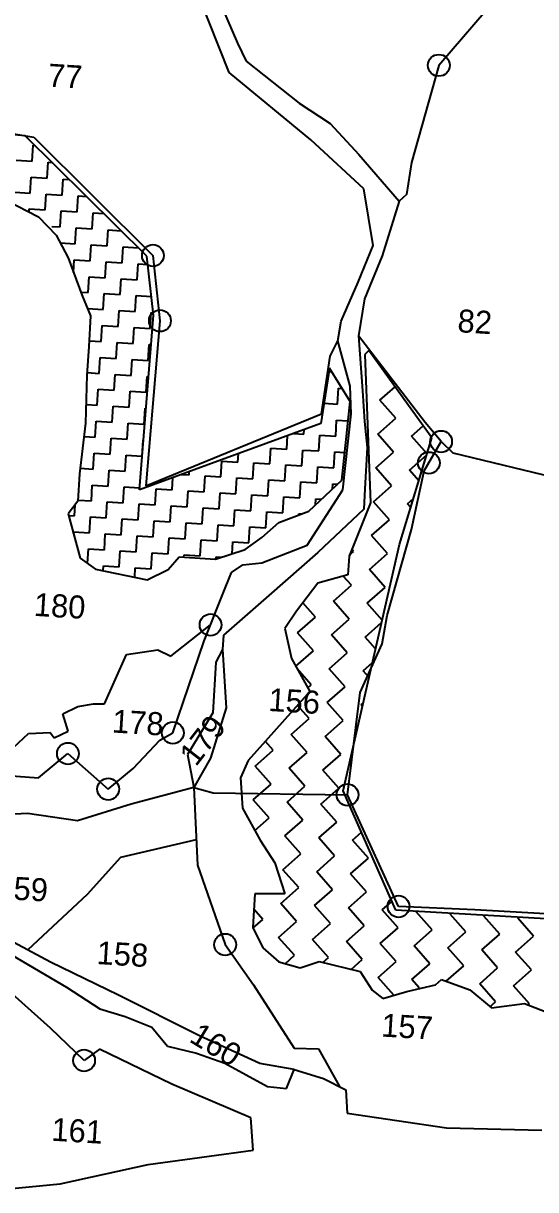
# Model space of a CAD drawing. Header units: metres. Extents: x 338806 to 344625, y 1770002 to 1774709.
# Drawn here: x 341546 to 341974, y 1771429 to 1772405 of the extents above; entities that cross this region are included whole.
import ezdxf

# ---------------------------------------------------------------- set-up
doc = ezdxf.new("R2010")
doc.units = ezdxf.units.M
doc.header["$MEASUREMENT"] = 0
for name, color, linetype in [('POLY_HATCH', 12, 'Continuous'), ('POLY_PARCEL', 6, 'Continuous'), ('POLY_WATER', 4, 'Continuous'), ('TEXT_PARCEL', 7, 'Continuous')]:
    doc.layers.add(name, color=color, linetype=linetype)
doc.styles.add('TEXT_MAP', font='', dxfattribs={"height": 1.8})
doc.styles.get('TEXT_MAP').set_extended_font_data('Kruti Dev 050')

msp = doc.modelspace()

# ---------------------------------------------------------------- linework, layer by layer
for centre in [(341893.13, 1772369.63), (341654.16, 1772210.57), (341660.06, 1772156.02), (341894.99, 1772054.98), (341884.76, 1772037.13), (341702.37, 1771901.68), (341670.81, 1771811.35), (341583.14, 1771794.01), (341616.79, 1771764.31), (341816.73, 1771759.56), (341859.46, 1771666.17), (341714.54, 1771634.28), (341596.61, 1771537.36)]:
    msp.add_circle(centre, 9.1)
at = {"layer": 'POLY_HATCH'}
for p, q in [((341547.46, 1772310.8), (341396.94, 1772324.39)), ((341649.21, 1772210.02), (341547.46, 1772310.8)), ((341531.4, 1772256.88), (341558.55, 1772243.04)), ((341558.55, 1772243.04), (341573.42, 1772227.52)), ((341573.42, 1772227.52), (341583.21, 1772208.67)), ((341583.21, 1772208.67), (341594.68, 1772177.56)), ((341654.77, 1772160.65), (341649.21, 1772210.02)), ((341594.68, 1772177.56), (341602.12, 1772160.07)), ((341602.12, 1772160.07), (341600.54, 1772134.62)), ((341642.92, 1772014.73), (341654.77, 1772160.65)), ((341600.54, 1772134.62), (341599.05, 1772110.39)), ((341834.53, 1772131.12), (341831.38, 1772127.67)), ((341831.38, 1772127.67), (341836.09, 1772003.85)), ((341887.38, 1772057.98), (341834.53, 1772131.12)), ((341801.66, 1772116.31), (341794.58, 1772070.22)), ((341819, 1772088.45), (341801.66, 1772116.31)), ((341599.05, 1772110.39), (341597.78, 1772070.33)), ((341812.1, 1772022.6), (341819, 1772088.45)), ((341597.78, 1772070.33), (341592.73, 1772028.08)), ((341794.58, 1772070.22), (341642.92, 1772014.73)), ((341860.22, 1771968.84), (341887.38, 1772057.98)), ((341592.73, 1772028.08), (341591.31, 1772005.06)), ((341784.39, 1771996.76), (341812.1, 1772022.6)), ((341591.31, 1772005.06), (341583.36, 1771994.6)), ((341836.09, 1772003.85), (341818.12, 1771959.21)), ((341583.36, 1771994.6), (341593.24, 1771957.5)), ((341759.46, 1771987.35), (341784.39, 1771996.76)), ((341745.29, 1771974.85), (341759.46, 1771987.35)), ((341731.27, 1771964.77), (341745.29, 1771974.85)), ((341813.17, 1771762.93), (341860.22, 1771968.84)), ((341706.42, 1771956.58), (341731.27, 1771964.77)), ((341818.12, 1771959.21), (341817.15, 1771943.55)), ((341593.24, 1771957.5), (341606.05, 1771948.19)), ((341666.93, 1771948.08), (341676.09, 1771958.46)), ((341676.09, 1771958.46), (341706.42, 1771956.58)), ((341606.05, 1771948.19), (341649.35, 1771939.43)), ((341649.35, 1771939.43), (341666.93, 1771948.08)), ((341817.15, 1771943.55), (341791.99, 1771936.68)), ((341791.99, 1771936.68), (341774.23, 1771913.07)), ((341774.23, 1771913.07), (341764.34, 1771898.53)), ((341764.34, 1771898.53), (341770.09, 1771873.46)), ((341770.09, 1771873.46), (341785.21, 1771845.85)), ((341785.21, 1771845.85), (341748.35, 1771804.33)), ((341748.35, 1771804.33), (341733.88, 1771788.38)), ((341733.88, 1771788.38), (341727.34, 1771773.63)), ((341727.34, 1771773.63), (341729.14, 1771748.25)), ((341857.08, 1771663.14), (341813.17, 1771762.93)), ((341729.14, 1771748.25), (341743.79, 1771721.52)), ((341743.79, 1771721.52), (341756.12, 1771702.79)), ((341756.12, 1771702.79), (341764.43, 1771676.84)), ((341739.26, 1771676.82), (341737.52, 1771648.65)), ((341764.43, 1771676.84), (341739.26, 1771676.82)), ((342065.98, 1771650.96), (341857.08, 1771663.14)), ((341737.52, 1771648.65), (341745.9, 1771631.64)), ((341745.9, 1771631.64), (341759.33, 1771619.81)), ((341759.33, 1771619.81), (341777.1, 1771614.78)), ((341777.1, 1771614.78), (341793.16, 1771620.07)), ((341793.16, 1771620.07), (341827.24, 1771611.68)), ((341827.24, 1771611.68), (341837.29, 1771596.13)), ((341866.32, 1771595.12), (341890.26, 1771600.71)), ((341890.26, 1771600.71), (341895.25, 1771605.11)), ((341895.25, 1771605.11), (341919.1, 1771596.57)), ((341837.29, 1771596.13), (341846.3, 1771589.29)), ((341846.3, 1771589.29), (341866.32, 1771595.12)), ((341919.1, 1771596.57), (341937.03, 1771581.32)), ((341937.03, 1771581.32), (341964.79, 1771585.1)), ((341964.79, 1771585.1), (341998.17, 1771571.88))]:
    msp.add_line(p, q, dxfattribs=at)
at = {"layer": 'POLY_HATCH', "linetype": 'Continuous'}
for p, q in [((341553.34, 1772289.51), (341554.17, 1772302.85)), ((341554.17, 1772302.85), (341555.57, 1772302.76)), ((341540.01, 1772290.34), (341553.34, 1772289.51)), ((341565.85, 1772275.35), (341566.68, 1772288.69)), ((341566.68, 1772288.69), (341569.99, 1772288.48)), ((341551.69, 1772262.84), (341552.52, 1772276.17)), ((341552.52, 1772276.17), (341565.85, 1772275.35)), ((341578.37, 1772261.19), (341579.19, 1772274.52)), ((341579.19, 1772274.52), (341584.41, 1772274.2)), ((341538.35, 1772263.66), (341551.69, 1772262.84)), ((341564.2, 1772248.68), (341565.03, 1772262.01)), ((341565.03, 1772262.01), (341578.37, 1772261.19)), ((341590.88, 1772247.02), (341591.7, 1772260.36)), ((341591.7, 1772260.36), (341598.83, 1772259.92)), ((341550.71, 1772247.03), (341550.87, 1772249.5)), ((341550.87, 1772249.5), (341564.2, 1772248.68)), ((341576.72, 1772234.51), (341577.54, 1772247.85)), ((341577.54, 1772247.85), (341590.88, 1772247.02)), ((341603.39, 1772232.86), (341604.22, 1772246.2)), ((341604.22, 1772246.2), (341613.25, 1772245.64)), ((341569.56, 1772234.96), (341576.72, 1772234.51)), ((341589.23, 1772220.35), (341590.05, 1772233.69)), ((341590.05, 1772233.69), (341603.39, 1772232.86)), ((341615.9, 1772218.7), (341616.73, 1772232.04)), ((341616.73, 1772232.04), (341627.67, 1772231.36)), ((341576.74, 1772221.12), (341589.23, 1772220.35)), ((341601.74, 1772206.19), (341602.56, 1772219.52)), ((341602.56, 1772219.52), (341615.9, 1772218.7)), ((341628.41, 1772204.54), (341629.24, 1772217.87)), ((341629.24, 1772217.87), (341642.08, 1772217.08)), ((341587.74, 1772196.37), (341588.4, 1772207.01)), ((341588.4, 1772207.01), (341601.74, 1772206.19)), ((341614.25, 1772192.03), (341615.08, 1772205.36)), ((341615.08, 1772205.36), (341628.41, 1772204.54)), ((341640.93, 1772190.37), (341641.75, 1772203.71)), ((341641.75, 1772203.71), (341649.98, 1772203.2)), ((341600.09, 1772179.51), (341600.91, 1772192.85)), ((341600.91, 1772192.85), (341614.25, 1772192.03)), ((341626.76, 1772177.86), (341627.59, 1772191.2)), ((341627.59, 1772191.2), (341640.93, 1772190.37)), ((341593.81, 1772179.9), (341600.09, 1772179.51)), ((341612.6, 1772165.35), (341613.43, 1772178.69)), ((341613.43, 1772178.69), (341626.76, 1772177.86)), ((341639.27, 1772163.7), (341640.1, 1772177.04)), ((341640.1, 1772177.04), (341653.02, 1772176.24)), ((341599.53, 1772166.16), (341612.6, 1772165.35)), ((341625.11, 1772151.19), (341625.94, 1772164.53)), ((341625.94, 1772164.53), (341639.27, 1772163.7)), ((341651.79, 1772149.54), (341652.61, 1772162.87)), ((341652.61, 1772162.87), (341654.53, 1772162.76)), ((341610.95, 1772138.68), (341611.78, 1772152.01)), ((341611.78, 1772152.01), (341625.11, 1772151.19)), ((341637.62, 1772137.03), (341638.45, 1772150.36)), ((341638.45, 1772150.36), (341651.79, 1772149.54)), ((341600.83, 1772139.3), (341610.95, 1772138.68)), ((341623.46, 1772124.51), (341624.29, 1772137.85)), ((341624.29, 1772137.85), (341637.62, 1772137.03)), ((341650.14, 1772122.86), (341650.96, 1772136.2)), ((341650.96, 1772136.2), (341652.77, 1772136.09)), ((341609.3, 1772112), (341610.12, 1772125.34)), ((341610.12, 1772125.34), (341623.46, 1772124.51)), ((341635.97, 1772110.35), (341636.8, 1772123.69)), ((341636.8, 1772123.69), (341650.14, 1772122.86)), ((341599.18, 1772112.63), (341609.3, 1772112)), ((341621.81, 1772097.84), (341622.64, 1772111.18)), ((341622.64, 1772111.18), (341635.97, 1772110.35)), ((341648.49, 1772096.19), (341649.31, 1772109.53)), ((341649.31, 1772109.53), (341650.61, 1772109.45)), ((341801.23, 1772113.51), (341803.49, 1772113.37)), ((341607.65, 1772085.33), (341608.47, 1772098.67)), ((341608.47, 1772098.67), (341621.81, 1772097.84)), ((341634.32, 1772083.68), (341635.15, 1772097.01)), ((341635.15, 1772097.01), (341648.49, 1772096.19)), ((341808.53, 1772086.29), (341809.36, 1772099.62)), ((341809.36, 1772099.62), (341812.15, 1772099.45)), ((341843.82, 1772089.51), (341856.5, 1772100.71)), ((341598.27, 1772085.91), (341607.65, 1772085.33)), ((341797.15, 1772086.99), (341808.53, 1772086.29)), ((341857.09, 1772074.49), (341843.82, 1772089.51)), ((341620.16, 1772071.17), (341620.99, 1772084.5)), ((341620.99, 1772084.5), (341634.32, 1772083.68)), ((341646.83, 1772069.51), (341647.66, 1772082.85)), ((341647.66, 1772082.85), (341648.45, 1772082.8)), ((341606, 1772058.65), (341606.82, 1772071.99)), ((341606.82, 1772071.99), (341620.16, 1772071.17)), ((341632.67, 1772057), (341633.5, 1772070.34)), ((341633.5, 1772070.34), (341646.83, 1772069.51)), ((341806.88, 1772059.61), (341807.71, 1772072.95)), ((341807.71, 1772072.95), (341817.31, 1772072.35)), ((341842.07, 1772061.22), (341857.09, 1772074.49)), ((341870.36, 1772059.47), (341880.09, 1772068.06)), ((341596.46, 1772059.24), (341606, 1772058.65)), ((341618.51, 1772044.49), (341619.34, 1772057.83)), ((341619.34, 1772057.83), (341632.67, 1772057)), ((341766.04, 1772048.75), (341766.74, 1772060.03)), ((341771.56, 1772061.8), (341780.21, 1772061.26)), ((341780.21, 1772061.26), (341780.44, 1772065.04)), ((341792.72, 1772047.1), (341793.54, 1772060.44)), ((341793.54, 1772060.44), (341806.88, 1772059.61)), ((341855.34, 1772046.2), (341842.07, 1772061.22)), ((341883.35, 1772044.77), (341870.36, 1772059.47)), ((341645.18, 1772042.84), (341646.01, 1772056.18)), ((341646.01, 1772056.18), (341646.28, 1772056.16)), ((341751.88, 1772036.24), (341752.71, 1772049.58)), ((341752.71, 1772049.58), (341766.04, 1772048.75)), ((341778.56, 1772034.59), (341779.38, 1772047.92)), ((341779.38, 1772047.92), (341792.72, 1772047.1)), ((341604.35, 1772031.98), (341605.17, 1772045.32)), ((341605.17, 1772045.32), (341618.51, 1772044.49)), ((341631.02, 1772030.33), (341631.85, 1772043.67)), ((341631.85, 1772043.67), (341645.18, 1772042.84)), ((341711.04, 1772025.38), (341711.87, 1772038.71)), ((341711.87, 1772038.71), (341725.21, 1772037.89)), ((341725.21, 1772037.89), (341725.65, 1772045)), ((341737.72, 1772023.73), (341738.54, 1772037.06)), ((341738.54, 1772037.06), (341751.88, 1772036.24)), ((341805.23, 1772032.94), (341806.06, 1772046.27)), ((341806.06, 1772046.27), (341814.52, 1772045.75)), ((341840.32, 1772032.93), (341855.34, 1772046.2)), ((341868.61, 1772031.18), (341883.11, 1772043.99)), ((341593.28, 1772032.66), (341604.35, 1772031.98)), ((341616.86, 1772017.82), (341617.68, 1772031.15)), ((341617.68, 1772031.15), (341631.02, 1772030.33)), ((341677.66, 1772027.44), (341684.37, 1772027.03)), ((341684.37, 1772027.03), (341684.55, 1772029.97)), ((341764.39, 1772022.08), (341765.22, 1772035.41)), ((341765.22, 1772035.41), (341778.56, 1772034.59)), ((341791.07, 1772020.42), (341791.89, 1772033.76)), ((341791.89, 1772033.76), (341805.23, 1772032.94)), ((341853.59, 1772017.91), (341840.32, 1772032.93)), ((341876.49, 1772022.26), (341868.61, 1772031.18)), ((341602.7, 1772005.3), (341603.52, 1772018.64)), ((341603.52, 1772018.64), (341616.86, 1772017.82)), ((341670.21, 1772014.52), (341670.85, 1772024.95)), ((341696.88, 1772012.86), (341697.71, 1772026.2)), ((341697.71, 1772026.2), (341711.04, 1772025.38)), ((341723.56, 1772011.21), (341724.38, 1772024.55)), ((341724.38, 1772024.55), (341737.72, 1772023.73)), ((341750.23, 1772009.56), (341751.06, 1772022.9)), ((341751.06, 1772022.9), (341764.39, 1772022.08)), ((341776.91, 1772007.91), (341777.73, 1772021.25)), ((341777.73, 1772021.25), (341791.07, 1772020.42)), ((341804.13, 1772015.17), (341804.41, 1772019.6)), ((341804.41, 1772019.6), (341808.61, 1772019.34)), ((341838.57, 1772004.63), (341853.59, 1772017.91)), ((341629.37, 1772003.65), (341630.2, 1772016.99)), ((341630.2, 1772016.99), (341643.04, 1772016.2)), ((341656.05, 1772002), (341656.87, 1772015.34)), ((341656.87, 1772015.34), (341670.21, 1772014.52)), ((341682.72, 1772000.35), (341683.55, 1772013.69)), ((341683.55, 1772013.69), (341696.88, 1772012.86)), ((341709.39, 1771998.7), (341710.22, 1772012.04)), ((341710.22, 1772012.04), (341723.56, 1772011.21)), ((341736.07, 1771997.05), (341736.89, 1772010.39)), ((341736.89, 1772010.39), (341750.23, 1772009.56)), ((341762.74, 1771995.4), (341763.57, 1772008.74)), ((341763.57, 1772008.74), (341776.91, 1772007.91)), ((341588.53, 1771992.79), (341589.11, 1772002.17)), ((341591.37, 1772006.01), (341602.7, 1772005.3)), ((341615.21, 1771991.14), (341616.03, 1772004.48)), ((341616.03, 1772004.48), (341629.37, 1772003.65)), ((341641.88, 1771989.49), (341642.71, 1772002.83)), ((341642.71, 1772002.83), (341656.05, 1772002)), ((341668.56, 1771987.84), (341669.38, 1772001.18)), ((341669.38, 1772001.18), (341682.72, 1772000.35)), ((341695.23, 1771986.19), (341696.06, 1771999.53)), ((341696.06, 1771999.53), (341709.39, 1771998.7)), ((341721.91, 1771984.54), (341722.73, 1771997.88)), ((341722.73, 1771997.88), (341736.07, 1771997.05)), ((341789.92, 1772001.91), (341790.24, 1772007.09)), ((341790.24, 1772007.09), (341795.14, 1772006.78)), ((341851.84, 1771989.61), (341838.57, 1772004.63)), ((341866.86, 1772002.88), (341871.96, 1772007.39)), ((341869.63, 1771999.75), (341866.86, 1772002.88)), ((341583.76, 1771993.09), (341588.53, 1771992.79)), ((341601.05, 1771978.63), (341601.87, 1771991.97)), ((341601.87, 1771991.97), (341615.21, 1771991.14)), ((341627.72, 1771976.98), (341628.55, 1771990.32)), ((341628.55, 1771990.32), (341641.88, 1771989.49)), ((341654.39, 1771975.33), (341655.22, 1771988.67)), ((341655.22, 1771988.67), (341668.56, 1771987.84)), ((341748.58, 1771982.89), (341749.41, 1771996.23)), ((341749.41, 1771996.23), (341762.74, 1771995.4)), ((341776.02, 1771993.6), (341776.08, 1771994.58)), ((341776.08, 1771994.58), (341778.25, 1771994.44)), ((341836.82, 1771976.34), (341851.84, 1771989.61)), ((341587.65, 1771978.49), (341587.71, 1771979.46)), ((341587.71, 1771979.46), (341601.05, 1771978.63)), ((341681.07, 1771973.68), (341681.89, 1771987.02)), ((341681.89, 1771987.02), (341695.23, 1771986.19)), ((341707.74, 1771972.03), (341708.57, 1771985.37)), ((341708.57, 1771985.37), (341721.91, 1771984.54)), ((341734.42, 1771970.38), (341735.24, 1771983.71)), ((341735.24, 1771983.71), (341748.58, 1771982.89)), ((341613.56, 1771964.47), (341614.38, 1771977.81)), ((341614.38, 1771977.81), (341627.72, 1771976.98)), ((341640.23, 1771962.82), (341641.06, 1771976.15)), ((341641.06, 1771976.15), (341654.39, 1771975.33)), ((341666.91, 1771961.17), (341667.73, 1771974.5)), ((341667.73, 1771974.5), (341681.07, 1771973.68)), ((341693.58, 1771959.52), (341694.41, 1771972.85)), ((341694.41, 1771972.85), (341707.74, 1771972.03)), ((341720.46, 1771961.21), (341721.08, 1771971.2)), ((341721.08, 1771971.2), (341734.42, 1771970.38)), ((341850.09, 1771961.32), (341836.82, 1771976.34)), ((341599.46, 1771952.98), (341600.22, 1771965.29)), ((341600.22, 1771965.29), (341613.56, 1771964.47)), ((341626.07, 1771950.31), (341626.9, 1771963.64)), ((341626.9, 1771963.64), (341640.23, 1771962.82)), ((341652.74, 1771948.65), (341653.57, 1771961.99)), ((341653.57, 1771961.99), (341666.91, 1771961.17)), ((341680.11, 1771958.21), (341680.24, 1771960.34)), ((341680.24, 1771960.34), (341693.58, 1771959.52)), ((341818.5, 1771960.16), (341821.8, 1771963.07)), ((341821.8, 1771963.07), (341820.34, 1771964.72)), ((341835.07, 1771948.05), (341850.09, 1771961.32)), ((341612.47, 1771946.9), (341612.73, 1771951.13)), ((341612.73, 1771951.13), (341626.07, 1771950.31)), ((341638.92, 1771941.55), (341639.41, 1771949.48)), ((341639.41, 1771949.48), (341652.74, 1771948.65)), ((341706.8, 1771956.7), (341706.92, 1771958.69)), ((341706.92, 1771958.69), (341711.89, 1771958.38)), ((341666.07, 1771947.66), (341666.08, 1771947.83)), ((341666.08, 1771947.83), (341666.39, 1771947.81)), ((341820.05, 1771934.78), (341813.24, 1771942.48)), ((341848.34, 1771933.03), (341835.07, 1771948.05)), ((341805.02, 1771921.51), (341820.05, 1771934.78)), ((341833.32, 1771919.76), (341848.34, 1771933.03)), ((341790, 1771908.24), (341779.52, 1771920.1)), ((341818.29, 1771906.49), (341805.02, 1771921.51)), ((341845.78, 1771905.65), (341833.32, 1771919.76)), ((341774.98, 1771894.97), (341790, 1771908.24)), ((341803.27, 1771893.22), (341818.29, 1771906.49)), ((341831.57, 1771891.46), (341845.31, 1771903.61)), ((341788.25, 1771879.94), (341774.98, 1771894.97)), ((341816.54, 1771878.19), (341803.27, 1771893.22)), ((341840.28, 1771881.6), (341831.57, 1771891.46)), ((341773.62, 1771867.02), (341788.25, 1771879.94)), ((341801.52, 1771864.92), (341816.54, 1771878.19)), ((341786.5, 1771851.65), (341774.75, 1771864.95)), ((341814.79, 1771849.9), (341801.52, 1771864.92)), ((341829.81, 1771863.17), (341837.65, 1771870.1)), ((341834.79, 1771857.55), (341829.81, 1771863.17)), ((341783.49, 1771848.99), (341786.5, 1771851.65)), ((341799.77, 1771836.63), (341814.79, 1771849.9)), ((341784.75, 1771823.36), (341775.02, 1771834.37)), ((341813.04, 1771821.61), (341799.77, 1771836.63)), ((341828.06, 1771834.88), (341830, 1771836.59)), ((341829.29, 1771833.49), (341828.06, 1771834.88)), ((341769.73, 1771810.09), (341784.75, 1771823.36)), ((341798.02, 1771808.34), (341813.04, 1771821.61)), ((341754.71, 1771796.82), (341748.21, 1771804.17)), ((341783, 1771795.07), (341769.73, 1771810.09)), ((341811.29, 1771793.32), (341798.02, 1771808.34)), ((341739.68, 1771783.55), (341754.71, 1771796.82)), ((341767.98, 1771781.8), (341783, 1771795.07)), ((341796.27, 1771780.05), (341811.29, 1771793.32)), ((341752.96, 1771768.53), (341739.68, 1771783.55)), ((341781.25, 1771766.78), (341767.98, 1771781.8)), ((341809.54, 1771765.02), (341796.27, 1771780.05)), ((341737.93, 1771755.26), (341752.96, 1771768.53)), ((341766.23, 1771753.5), (341781.25, 1771766.78)), ((341794.52, 1771751.75), (341809.54, 1771765.02)), ((341751.2, 1771740.23), (341737.93, 1771755.26)), ((341779.5, 1771738.48), (341766.23, 1771753.5)), ((341807.79, 1771736.73), (341794.52, 1771751.75)), ((341739.3, 1771729.71), (341751.2, 1771740.23)), ((341764.48, 1771725.21), (341779.5, 1771738.48)), ((341792.77, 1771723.46), (341807.79, 1771736.73)), ((341777.75, 1771710.19), (341764.48, 1771725.21)), ((341821.06, 1771721.71), (341828.44, 1771728.23)), ((341806.04, 1771708.44), (341792.77, 1771723.46)), ((341834.33, 1771706.69), (341821.06, 1771721.71)), ((341762.72, 1771696.92), (341777.75, 1771710.19)), ((341791.02, 1771695.17), (341806.04, 1771708.44)), ((341819.31, 1771693.42), (341834.33, 1771706.69)), ((341776, 1771681.9), (341762.72, 1771696.92)), ((341804.29, 1771680.15), (341791.02, 1771695.17)), ((341832.58, 1771678.4), (341819.31, 1771693.42)), ((341739.22, 1771676.16), (341739.98, 1771676.82)), ((341760.97, 1771668.63), (341776, 1771681.9)), ((341789.27, 1771666.88), (341804.29, 1771680.15)), ((341817.56, 1771665.13), (341832.58, 1771678.4)), ((341774.25, 1771653.61), (341760.97, 1771668.63)), ((341802.54, 1771651.85), (341789.27, 1771666.88)), ((341845.85, 1771663.37), (341853.86, 1771670.45)), ((341745.95, 1771655.36), (341738.46, 1771663.84)), ((341830.83, 1771650.1), (341817.56, 1771665.13)), ((341859.12, 1771648.35), (341845.85, 1771663.37)), ((341874.14, 1771661.62), (341874.7, 1771662.11)), ((341887.41, 1771646.6), (341874.14, 1771661.62)), ((341902.44, 1771659.87), (341903.1, 1771660.46)), ((341915.71, 1771644.85), (341902.44, 1771659.87)), ((341930.73, 1771658.12), (341931.5, 1771658.8)), ((341944, 1771643.1), (341930.73, 1771658.12)), ((341959.02, 1771656.37), (341959.9, 1771657.15)), ((341737.78, 1771648.13), (341745.95, 1771655.36)), ((341759.22, 1771640.33), (341774.25, 1771653.61)), ((341787.52, 1771638.58), (341802.54, 1771651.85)), ((341815.81, 1771636.83), (341830.83, 1771650.1)), ((341844.1, 1771635.08), (341859.12, 1771648.35)), ((341972.29, 1771641.35), (341959.02, 1771656.37)), ((341772.49, 1771625.31), (341759.22, 1771640.33)), ((341800.79, 1771623.56), (341787.52, 1771638.58)), ((341872.39, 1771633.33), (341887.41, 1771646.6)), ((341900.69, 1771631.58), (341915.71, 1771644.85)), ((341928.98, 1771629.83), (341944, 1771643.1)), ((341957.27, 1771628.08), (341972.29, 1771641.35)), ((341829.08, 1771621.81), (341815.81, 1771636.83)), ((341857.37, 1771620.06), (341844.1, 1771635.08)), ((341885.66, 1771618.31), (341872.39, 1771633.33)), ((341913.96, 1771616.56), (341900.69, 1771631.58)), ((341942.25, 1771614.81), (341928.98, 1771629.83)), ((341970.54, 1771613.06), (341957.27, 1771628.08)), ((341764.58, 1771618.32), (341772.49, 1771625.31)), ((341796.03, 1771619.36), (341800.79, 1771623.56)), ((341819.71, 1771613.53), (341829.08, 1771621.81)), ((341842.35, 1771606.79), (341857.37, 1771620.06)), ((341870.64, 1771605.04), (341885.66, 1771618.31)), ((341899.34, 1771603.65), (341913.96, 1771616.56)), ((341927.23, 1771601.54), (341942.25, 1771614.81)), ((341955.52, 1771599.79), (341970.54, 1771613.06)), ((341855.46, 1771591.95), (341842.35, 1771606.79)), ((341876.73, 1771598.15), (341870.64, 1771605.04)), ((341940.5, 1771586.52), (341927.23, 1771601.54)), ((341968.79, 1771584.77), (341955.52, 1771599.79)), ((341935.8, 1771582.37), (341940.5, 1771586.52)), ((341967.81, 1771583.9), (341968.79, 1771584.77))]:
    msp.add_line(p, q, dxfattribs=at)
at = {"layer": 'POLY_PARCEL'}
for p, q in [((341951.07, 1772437.11), (341893.13, 1772369.63)), ((341893.13, 1772369.63), (341870.2, 1772288.29)), ((341474.1, 1772322.86), (341554.64, 1772309.69)), ((341554.64, 1772309.69), (341654.16, 1772210.57)), ((341870.2, 1772288.29), (341866.07, 1772261.71)), ((341866.07, 1772261.71), (341859.96, 1772256.09)), ((341654.16, 1772210.57), (341660.06, 1772156.02)), ((341660.06, 1772156.02), (341648.2, 1772017.97)), ((341802.41, 1772126.38), (341808.79, 1772139.12)), ((341881.58, 1772071.06), (341826.01, 1772143.33)), ((341794.98, 1772078.17), (341802.41, 1772126.38)), ((341648.2, 1772017.97), (341794.98, 1772078.17)), ((341894.99, 1772054.98), (341881.58, 1772071.06)), ((341880.94, 1772030.45), (341894.99, 1772054.98)), ((341894.99, 1772054.98), (341904.72, 1772045.47)), ((341904.72, 1772045.47), (342097.62, 1771998.74)), ((341870.16, 1771981.56), (341880.94, 1772030.45)), ((341849.84, 1771909.41), (341870.16, 1771981.56)), ((341669.13, 1771875.63), (341702.37, 1771901.68)), ((341845.79, 1771885.73), (341849.84, 1771909.41)), ((341712.3, 1771881.09), (341715.43, 1771832.21)), ((341827.41, 1771845.08), (341845.79, 1771885.73)), ((341613.66, 1771835.64), (341632.15, 1771876.85)), ((341632.15, 1771876.85), (341658.3, 1771880.76)), ((341658.3, 1771880.76), (341669.13, 1771875.63)), ((341816.73, 1771759.56), (341827.41, 1771845.08)), ((341579.01, 1771827.17), (341591.54, 1771833.51)), ((341591.54, 1771833.51), (341604.42, 1771835.58)), ((341604.42, 1771835.58), (341613.66, 1771835.64)), ((341715.43, 1771832.21), (341702.15, 1771790.32)), ((341583.22, 1771812.9), (341579.01, 1771827.17)), ((341571.72, 1771807.25), (341583.22, 1771812.9)), ((341537.75, 1771799.16), (341550.27, 1771810.8)), ((341550.27, 1771810.8), (341568.16, 1771811.6)), ((341568.16, 1771811.6), (341571.72, 1771807.25)), ((341702.15, 1771790.32), (341688.27, 1771765.57)), ((341688.27, 1771765.57), (341704.6, 1771761.16)), ((341688.27, 1771765.57), (341691.35, 1771700.66)), ((341704.6, 1771761.16), (341816.73, 1771759.56)), ((341859.46, 1771666.17), (341816.73, 1771759.56)), ((341690.34, 1771721.9), (341627, 1771707.04)), ((341627, 1771707.04), (341599.35, 1771676.23)), ((341691.35, 1771700.66), (341714.54, 1771634.28)), ((341599.35, 1771676.23), (341549.61, 1771629.9)), ((341923.25, 1771663.3), (341859.46, 1771666.17)), ((342072.55, 1771654.75), (341923.25, 1771663.3)), ((341568.55, 1771619.67), (341533.88, 1771638.39)), ((341714.54, 1771634.28), (341738.33, 1771600.51)), ((341625.47, 1771591.9), (341568.55, 1771619.67)), ((341738.33, 1771600.51), (341772.12, 1771547.76)), ((341693.14, 1771557.95), (341625.47, 1771591.9)), ((341743.44, 1771534.79), (341693.14, 1771557.95)), ((341772.12, 1771547.76), (341792.55, 1771546.99)), ((341792.55, 1771546.99), (341810.05, 1771515.52)), ((341772.18, 1771529.87), (341743.44, 1771534.79))]:
    msp.add_line(p, q, dxfattribs=at)
at = {"layer": 'POLY_WATER'}
for p, q in [((341691.36, 1772465.46), (341724.79, 1772388.18)), ((341717.77, 1772363.6), (341689.57, 1772435.06)), ((341724.79, 1772388.18), (341732.05, 1772373)), ((341732.05, 1772373), (341776.48, 1772338)), ((341786.06, 1772307.36), (341717.77, 1772363.6)), ((341776.48, 1772338), (341802.16, 1772320.9)), ((341802.16, 1772320.9), (341826.1, 1772295.02)), ((341830.33, 1772266.32), (341786.06, 1772307.36)), ((341826.1, 1772295.02), (341859.96, 1772256.09)), ((341838.09, 1772219), (341830.33, 1772266.32)), ((341859.96, 1772256.09), (341845.86, 1772210.24)), ((341825.75, 1772188.39), (341838.09, 1772219)), ((341845.86, 1772210.24), (341831.02, 1772174.43)), ((341811.43, 1772155.62), (341825.75, 1772188.39)), ((341831.02, 1772174.43), (341826.01, 1772143.33)), ((341808.79, 1772139.12), (341811.43, 1772155.62)), ((341819.02, 1772101.37), (341808.79, 1772139.12)), ((341826.01, 1772143.33), (341829.34, 1772097.28)), ((341819.72, 1772078.22), (341819.02, 1772101.37)), ((341829.34, 1772097.28), (341830.88, 1772071.82)), ((341812.83, 1772014.75), (341819.72, 1772078.22)), ((341830.88, 1772071.82), (341833.18, 1772050.08)), ((341833.18, 1772050.08), (341831.32, 1772015.43)), ((341783.19, 1771968.38), (341812.83, 1772014.75)), ((341831.32, 1772015.43), (341830.54, 1771998.52)), ((341830.54, 1771998.52), (341792.04, 1771962.12)), ((341745.11, 1771953.64), (341783.19, 1771968.38)), ((341792.04, 1771962.12), (341751.04, 1771926.16)), ((341719.95, 1771945.49), (341729.17, 1771951.86)), ((341729.17, 1771951.86), (341745.11, 1771953.64)), ((341712.38, 1771926.72), (341719.95, 1771945.49)), ((341697.08, 1771888.43), (341712.38, 1771926.72)), ((341751.04, 1771926.16), (341713.04, 1771893.11)), ((341713.04, 1771893.11), (341712.3, 1771881.09)), ((341670.81, 1771811.35), (341697.08, 1771888.43)), ((341712.3, 1771881.09), (341706.87, 1771870.49)), ((341706.87, 1771870.49), (341704.23, 1771828.13)), ((341704.23, 1771828.13), (341682.96, 1771793.17)), ((341637.75, 1771781.56), (341660.03, 1771805.2)), ((341660.03, 1771805.2), (341670.81, 1771811.35)), ((341558.45, 1771773.74), (341583.14, 1771794.01)), ((341583.14, 1771794.01), (341616.79, 1771764.31)), ((341682.96, 1771793.17), (341688.27, 1771765.57)), ((341532.23, 1771775.69), (341558.45, 1771773.74)), ((341616.79, 1771764.31), (341637.75, 1771781.56)), ((341688.27, 1771765.57), (341636.05, 1771751.69)), ((341636.05, 1771751.69), (341591.06, 1771737.89)), ((341549.33, 1771743.84), (341538.84, 1771743.34)), ((341591.06, 1771737.89), (341549.33, 1771743.84)), ((341531.11, 1771628.41), (341582.08, 1771598.56)), ((341568.56, 1771564.35), (341528.63, 1771600.12)), ((341582.08, 1771598.56), (341609.68, 1771580.51)), ((341609.68, 1771580.51), (341630.9, 1771574.15)), ((341630.9, 1771574.15), (341653.36, 1771565.19)), ((341596.61, 1771537.36), (341568.56, 1771564.35)), ((341653.36, 1771565.19), (341666.21, 1771549.47)), ((341666.21, 1771549.47), (341690.54, 1771543.48)), ((341609.62, 1771546.96), (341596.61, 1771537.36)), ((341669.87, 1771517.63), (341609.62, 1771546.96)), ((341690.54, 1771543.48), (341714.16, 1771535.01)), ((341714.16, 1771535.01), (341750.01, 1771515.68)), ((341765.88, 1771513.93), (341772.18, 1771529.87)), ((341772.18, 1771529.87), (341796.63, 1771522.24)), ((341796.63, 1771522.24), (341815.26, 1771512.92)), ((341735.92, 1771489.41), (341669.87, 1771517.63)), ((341750.01, 1771515.68), (341765.88, 1771513.93)), ((341815.26, 1771512.92), (341816.49, 1771493.25)), ((341816.49, 1771493.25), (341899.51, 1771481.17)), ((341737.96, 1771462.49), (341735.92, 1771489.41)), ((341899.51, 1771481.17), (341979.06, 1771479.11)), ((341650.1, 1771450.47), (341737.96, 1771462.49)), ((341576.72, 1771434.15), (341650.1, 1771450.47)), ((341524.44, 1771429.32), (341576.72, 1771434.15))]:
    msp.add_line(p, q, dxfattribs=at)

# ---------------------------------------------------------------- texts
at = {"layer": 'TEXT_PARCEL', "style": 'TEXT_MAP'}
for s, rotation, p in [('77', 356.45901, (341565.95, 1772351.88)), ('82', 356.45901, (341908.33, 1772146.53)), ('180', 356.45901, (341554.29, 1771909.27)), ('156', 356.45901, (341750.34, 1771829.71)), ('178', 356.45901, (341619.69, 1771811.7)), ('179', 52.13623, (341690.07, 1771782.46)), ('159', 356.45901, (341522.96, 1771672.79)), ('158', 356.45901, (341606.73, 1771618.08)), ('157', 356.45901, (341844.59, 1771557.44)), ('160', 328.6239, (341683.57, 1771553.66)), ('161', 356.45901, (341568.93, 1771470.33))]:
    msp.add_text(s, height=19.242, rotation=rotation, dxfattribs=at).set_placement(p)

doc.saveas('drawing.dxf')
